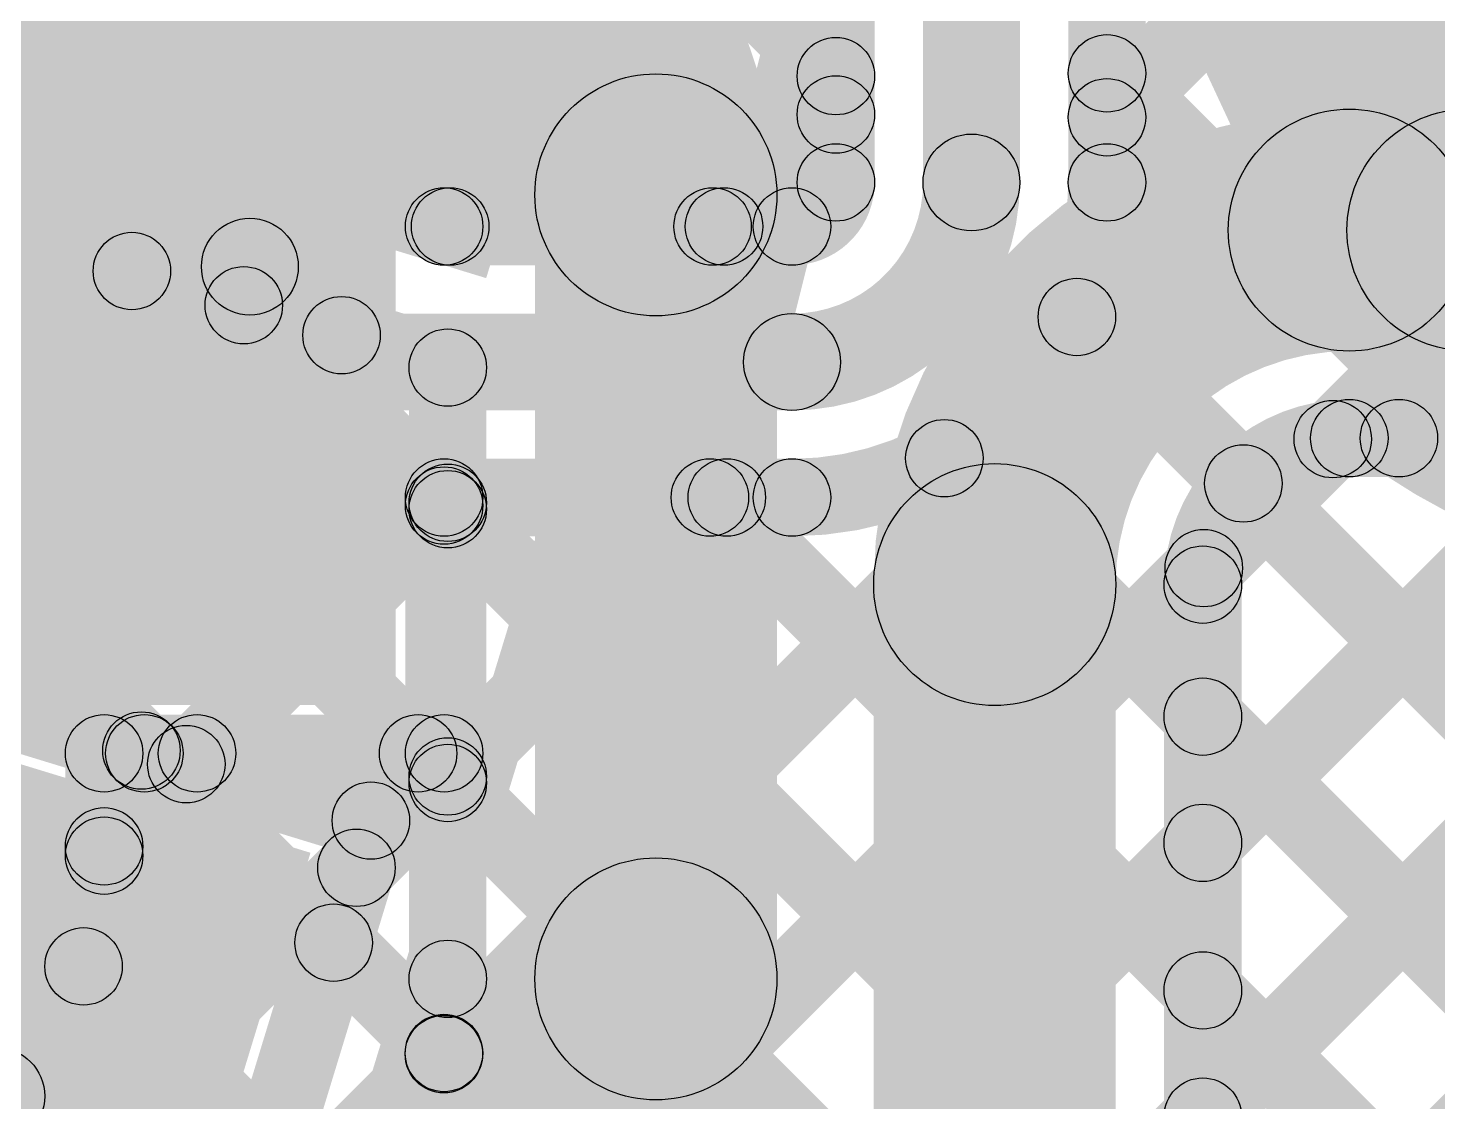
# Model space of a CAD drawing. Header units: millimetres. Extents: x -2.17 to 2.17, y -2.17 to 2.17.
# Drawn here: x 1.0632 to 1.2088, y -0.363 to -0.2521 of the extents above; entities that cross this region are included whole.
import ezdxf

# ---------------------------------------------------------------- set-up
doc = ezdxf.new("R2010")
doc.units = ezdxf.units.MM
doc.header["$MEASUREMENT"] = 0
for name, color, linetype in [('BottomLayer', 5, 'Continuous'), ('BottomOverlay', 54, 'Continuous'), ('BottomPaste', 16, 'Continuous'), ('BottomSolder', 6, 'Continuous'), ('Mechanical2', 216, 'Continuous'), ('TopLayer', 1, 'Continuous'), ('TopOverlay', 2, 'Continuous'), ('TopPaste', 8, 'Continuous'), ('TopSolder', 216, 'Continuous')]:
    doc.layers.add(name, color=color, linetype=linetype)

# ---------------------------------------------------------------- blocks, each defined once
blk = doc.blocks.new('YS_SBZ9032C03R16_B_30')
at = {"layer": 'BottomLayer'}
blk.add_hatch(color=5, dxfattribs=at).paths.add_polyline_path([(0.10236, 0.03543), (0.2126, 0.03543), (0.2126, -0.03543), (0.10236, -0.03543)])
at = {"layer": 'BottomPaste'}
blk.add_hatch(color=16, dxfattribs=at).paths.add_polyline_path([(0.10236, 0.03543), (0.2126, 0.03543), (0.2126, -0.03543), (0.10236, -0.03543)])
at = {"layer": 'BottomSolder'}
blk.add_hatch(color=6, dxfattribs=at).paths.add_polyline_path([(0.09836, 0.03943), (0.2166, 0.03943), (0.2166, -0.03943), (0.09836, -0.03943)])
at = {"layer": 'BottomOverlay', "const_width": 0.005}
blk.add_lwpolyline([(0.10264, 0.14772, -0.180194), (0.17427, 0.04458)], format="xyb", dxfattribs=at)
blk = doc.blocks.new('WS2812B_M____229')
at = {"layer": 'TopLayer'}
for points in [[(-0.09409, -0.01142), (-0.03504, -0.01142), (-0.03504, -0.05079), (-0.09409, -0.05079)], [(0.03504, -0.01142), (0.09409, -0.01142), (0.09409, -0.05079), (0.03504, -0.05079)]]:
    blk.add_hatch(color=1, dxfattribs=at).paths.add_polyline_path(points)
at = {"layer": 'TopOverlay'}
blk.add_hatch(color=2, dxfattribs=at).paths.add_polyline_path([(-0.07, -0.0725), (-0.07, -0.0675), (0.07, -0.0675), (0.07, -0.0725)])
at = {"layer": 'TopPaste'}
for points in [[(-0.09409, -0.01142), (-0.03504, -0.01142), (-0.03504, -0.05079), (-0.09409, -0.05079)], [(0.03504, -0.01142), (0.09409, -0.01142), (0.09409, -0.05079), (0.03504, -0.05079)]]:
    blk.add_hatch(color=8, dxfattribs=at).paths.add_polyline_path(points)
at = {"layer": 'TopSolder'}
for points in [[(-0.09809, -0.00742), (-0.03104, -0.00742), (-0.03104, -0.05479), (-0.09809, -0.05479)], [(0.03104, -0.00742), (0.09809, -0.00742), (0.09809, -0.05479), (0.03104, -0.05479)]]:
    blk.add_hatch(color=216, dxfattribs=at).paths.add_polyline_path(points)

msp = doc.modelspace()

# ---------------------------------------------------------------- hatches: boundary and pattern name
at = {"layer": 'BottomLayer'}
for points in [[(1.1656, -0.26806), (1.1556, -0.26806), (1.1556, -0.08193), (1.1656, -0.08193)], [(1.1506, -0.26806), (1.1426, -0.26806), (1.1426, -0.10668), (1.1506, -0.10668)], [(1.1786, -0.26806), (1.1706, -0.26806), (1.1706, -0.10668), (1.1786, -0.10668)], [(0.82147, -0.67669), (0.81581, -0.67103), (1.34765, -0.13919), (1.35331, -0.14485)], [(0.80487, -0.66501), (0.79921, -0.65935), (1.29228, -0.16628), (1.29793, -0.17194)], [(1.17743, -0.26416), (1.17178, -0.2585), (1.26399, -0.16628), (1.26965, -0.17194)], [(0.82147, -0.70498), (0.81581, -0.69932), (1.34765, -0.16748), (1.35331, -0.17313)], [(1.17178, -0.23133), (1.17743, -0.22567), (1.43683, -0.48507), (1.43117, -0.49073)], [(1.10958, -0.27544), (1.10392, -0.26978), (1.14378, -0.22993), (1.14943, -0.23559)], [(1.11848, -0.23461), (1.12414, -0.22895), (1.14943, -0.25424), (1.14378, -0.2599)], [(1.10334, -0.24775), (1.109, -0.24209), (1.13669, -0.26978), (1.13103, -0.27544)], [(1.11012, -0.27261), (1.10212, -0.27261), (1.10212, -0.24495), (1.11012, -0.24495)], [(0.82147, -0.73326), (0.81581, -0.7276), (1.29001, -0.2534), (1.29567, -0.25906)], [(1.17178, -0.25961), (1.17743, -0.25396), (1.43683, -0.51335), (1.43117, -0.51901)], [(1.13787, -0.27544), (1.13221, -0.26978), (1.14378, -0.25821), (1.14943, -0.26387)], [(1.10612, -0.27661), (1.10612, -0.26861), (1.14206, -0.26861), (1.14206, -0.27661)], [(1.16866, -0.28478), (1.17432, -0.27913), (1.43683, -0.54164), (1.43117, -0.54729)], [(0.74357, -0.83944), (0.73791, -0.83378), (1.29001, -0.28168), (1.29567, -0.28734)], [(1.04952, -0.29161), (1.04952, -0.28161), (1.14206, -0.28161), (1.14206, -0.29161)], [(1.15497, -0.29938), (1.16063, -0.29372), (1.43683, -0.56992), (1.43117, -0.57558)], [(1.10612, -0.30461), (1.10612, -0.29661), (1.14206, -0.29661), (1.14206, -0.30461)], [(0.77658, -0.66501), (0.77093, -0.65935), (1.13249, -0.29778), (1.13815, -0.30344)], [(1.13075, -0.30344), (1.1364, -0.29778), (1.43683, -0.59821), (1.43117, -0.60386)], [(1.10329, -0.30426), (1.10895, -0.29861), (1.43683, -0.62649), (1.43117, -0.63215)], [(1.11012, -0.32704), (1.10212, -0.32704), (1.10212, -0.30061), (1.11012, -0.30061)], [(1.071, -0.33104), (1.071, -0.32304), (1.10612, -0.32304), (1.10612, -0.33104)], [(1.07383, -0.33948), (1.06817, -0.33382), (1.07778, -0.32422), (1.08343, -0.32987)], [(1.07233, -0.32987), (1.07799, -0.32422), (1.43683, -0.68306), (1.43117, -0.68872)], [(1.10061, -0.32987), (1.10627, -0.32422), (1.43683, -0.65477), (1.43117, -0.66043)], [(1.075, -0.33761), (1.067, -0.33761), (1.067, -0.32704), (1.075, -0.32704)], [(1.06606, -0.35188), (1.07171, -0.34623), (1.43683, -0.71134), (1.43117, -0.717)]]:
    msp.add_hatch(color=5, dxfattribs=at).paths.add_polyline_path(points)
h = msp.add_hatch(color=5, dxfattribs=at)
edge = h.paths.add_edge_path()
edge.add_arc((1.1466, -0.25707), 0.004, 0, 360)
h = msp.add_hatch(color=5, dxfattribs=at)
edge = h.paths.add_edge_path()
edge.add_arc((1.1746, -0.25679), 0.004, 0, 360)
h = msp.add_hatch(color=5, dxfattribs=at)
edge = h.paths.add_edge_path()
edge.add_arc((1.1466, -0.26104), 0.004, 0, 360)
h = msp.add_hatch(color=5, dxfattribs=at)
edge = h.paths.add_edge_path()
edge.add_arc((1.1746, -0.26133), 0.004, 0, 360)
h = msp.add_hatch(color=5, dxfattribs=at)
edge = h.paths.add_edge_path()
edge.add_arc((1.1606, -0.26806), 0.005, 0, 360)
h = msp.add_hatch(color=5, dxfattribs=at)
edge = h.paths.add_edge_path()
edge.add_arc((1.1606, -0.26806), 0.005, 0, 360)
h = msp.add_hatch(color=5, dxfattribs=at)
edge = h.paths.add_edge_path()
edge.add_arc((1.1466, -0.26806), 0.004, 0, 360)
h = msp.add_hatch(color=5, dxfattribs=at)
edge = h.paths.add_edge_path()
edge.add_arc((1.1466, -0.26806), 0.004, 0, 360)
h = msp.add_hatch(color=5, dxfattribs=at)
edge = h.paths.add_edge_path()
edge.add_arc((1.1746, -0.26806), 0.004, 0, 360)
h = msp.add_hatch(color=5, dxfattribs=at)
edge = h.paths.add_edge_path()
edge.add_arc((1.1746, -0.26806), 0.004, 0, 360)
h = msp.add_hatch(color=5, dxfattribs=at)
edge = h.paths.add_edge_path()
edge.add_arc((1.10612, -0.27261), 0.004, 0, 360)
h = msp.add_hatch(color=5, dxfattribs=at)
edge = h.paths.add_edge_path()
edge.add_arc((1.10612, -0.27261), 0.004, 0, 360)
h = msp.add_hatch(color=5, dxfattribs=at)
edge = h.paths.add_edge_path()
edge.add_arc((1.10675, -0.27261), 0.004, 0, 360)
h = msp.add_hatch(color=5, dxfattribs=at)
edge = h.paths.add_edge_path()
edge.add_arc((1.13386, -0.27261), 0.004, 0, 360)
h = msp.add_hatch(color=5, dxfattribs=at)
edge = h.paths.add_edge_path()
edge.add_arc((1.13504, -0.27261), 0.004, 0, 360)
h = msp.add_hatch(color=5, dxfattribs=at)
edge = h.paths.add_edge_path()
edge.add_arc((1.14206, -0.27261), 0.004, 0, 360)
h = msp.add_hatch(color=5, dxfattribs=at)
edge = h.paths.add_edge_path()
edge.add_arc((1.14206, -0.27261), 0.004, 0, 360)
h = msp.add_hatch(color=5, dxfattribs=at)
edge = h.paths.add_edge_path()
edge.add_arc((1.17149, -0.28196), 0.004, 0, 360)
h = msp.add_hatch(color=5, dxfattribs=at)
edge = h.paths.add_edge_path()
edge.add_arc((1.14206, -0.28661), 0.005, 0, 360)
h = msp.add_hatch(color=5, dxfattribs=at)
edge = h.paths.add_edge_path()
edge.add_arc((1.14206, -0.28661), 0.005, 0, 360)
h = msp.add_hatch(color=5, dxfattribs=at)
edge = h.paths.add_edge_path()
edge.add_arc((1.1578, -0.29655), 0.004, 0, 360)
h = msp.add_hatch(color=5, dxfattribs=at)
edge = h.paths.add_edge_path()
edge.add_arc((1.10612, -0.30061), 0.004, 0, 360)
h = msp.add_hatch(color=5, dxfattribs=at)
edge = h.paths.add_edge_path()
edge.add_arc((1.10612, -0.30061), 0.004, 0, 360)
h = msp.add_hatch(color=5, dxfattribs=at)
edge = h.paths.add_edge_path()
edge.add_arc((1.13358, -0.30061), 0.004, 0, 360)
h = msp.add_hatch(color=5, dxfattribs=at)
edge = h.paths.add_edge_path()
edge.add_arc((1.13532, -0.30061), 0.004, 0, 360)
h = msp.add_hatch(color=5, dxfattribs=at)
edge = h.paths.add_edge_path()
edge.add_arc((1.14206, -0.30061), 0.004, 0, 360)
h = msp.add_hatch(color=5, dxfattribs=at)
edge = h.paths.add_edge_path()
edge.add_arc((1.14206, -0.30061), 0.004, 0, 360)
h = msp.add_hatch(color=5, dxfattribs=at)
edge = h.paths.add_edge_path()
edge.add_arc((1.10612, -0.30144), 0.004, 0, 360)
h = msp.add_hatch(color=5, dxfattribs=at)
edge = h.paths.add_edge_path()
edge.add_arc((1.071, -0.32704), 0.004, 0, 360)
h = msp.add_hatch(color=5, dxfattribs=at)
edge = h.paths.add_edge_path()
edge.add_arc((1.071, -0.32704), 0.004, 0, 360)
h = msp.add_hatch(color=5, dxfattribs=at)
edge = h.paths.add_edge_path()
edge.add_arc((1.07516, -0.32704), 0.004, 0, 360)
h = msp.add_hatch(color=5, dxfattribs=at)
edge = h.paths.add_edge_path()
edge.add_arc((1.0806, -0.32704), 0.004, 0, 360)
h = msp.add_hatch(color=5, dxfattribs=at)
edge = h.paths.add_edge_path()
edge.add_arc((1.10344, -0.32704), 0.004, 0, 360)
h = msp.add_hatch(color=5, dxfattribs=at)
edge = h.paths.add_edge_path()
edge.add_arc((1.10612, -0.32704), 0.004, 0, 360)
h = msp.add_hatch(color=5, dxfattribs=at)
edge = h.paths.add_edge_path()
edge.add_arc((1.10612, -0.32704), 0.004, 0, 360)
h = msp.add_hatch(color=5, dxfattribs=at)
edge = h.paths.add_edge_path()
edge.add_arc((1.071, -0.33665), 0.004, 0, 360)
h = msp.add_hatch(color=5, dxfattribs=at)
edge = h.paths.add_edge_path()
edge.add_arc((1.071, -0.33761), 0.004, 0, 360)
h = msp.add_hatch(color=5, dxfattribs=at)
edge = h.paths.add_edge_path()
edge.add_arc((1.071, -0.33761), 0.004, 0, 360)
h = msp.add_hatch(color=5, dxfattribs=at)
edge = h.paths.add_edge_path()
edge.add_arc((1.06888, -0.34905), 0.004, 0, 360)
at = {"layer": 'TopLayer'}
for points in [[(1.09085, -0.27822), (1.08128, -0.2753), (1.09284, -0.2375), (1.1024, -0.24042)], [(0.98904, -0.24658), (0.9947, -0.24093), (1.07769, -0.32392), (1.07203, -0.32957)], [(1.03433, -0.26359), (1.03999, -0.25793), (1.10933, -0.32727), (1.10367, -0.33293)], [(1.19963, -0.28548), (1.19963, -0.26048), (1.21189, -0.26048), (1.21189, -0.28548)], [(1.05151, -0.27456), (1.05385, -0.26691), (1.10767, -0.28336), (1.10533, -0.29101)], [(1.1405, -0.35034), (1.1155, -0.35034), (1.1155, -0.26934), (1.1405, -0.26934)], [(1.03899, -0.31774), (1.03334, -0.31209), (1.07104, -0.27438), (1.0767, -0.28004)], [(1.0826, -0.28358), (1.08826, -0.27792), (1.10933, -0.29899), (1.10367, -0.30465)], [(1.06065, -0.32437), (1.055, -0.31871), (1.0927, -0.28101), (1.09836, -0.28666)], [(1.1105, -0.35034), (1.1025, -0.35034), (1.1025, -0.28719), (1.1105, -0.28719)], [(1.19963, -0.29848), (1.19963, -0.29048), (1.20476, -0.29048), (1.20476, -0.29848)], [(1.18742, -0.31073), (1.18177, -0.30508), (1.1951, -0.29175), (1.20075, -0.2974)], [(1.18586, -0.30199), (1.19152, -0.29633), (1.21781, -0.32261), (1.21215, -0.32827)], [(1.08232, -0.33099), (1.07666, -0.32533), (1.10367, -0.29832), (1.10933, -0.30398)], [(1.18733, -0.33911), (1.18167, -0.33346), (1.21588, -0.29925), (1.22153, -0.30491)], [(1.1755, -0.40594), (1.1505, -0.40594), (1.1505, -0.30961), (1.1755, -0.30961)], [(1.1885, -0.40594), (1.1805, -0.40594), (1.1805, -0.30961), (1.1885, -0.30961)], [(1.04253, -0.32104), (1.04487, -0.31339), (1.09973, -0.33017), (1.09739, -0.33782)], [(1.18167, -0.32608), (1.18733, -0.32042), (1.25891, -0.392), (1.25325, -0.39766)], [(1.0999, -0.34169), (1.09425, -0.33603), (1.10367, -0.3266), (1.10933, -0.33226)], [(1.18733, -0.3674), (1.18167, -0.36174), (1.21206, -0.33136), (1.21771, -0.33701)], [(1.07986, -0.40885), (1.07221, -0.40651), (1.09474, -0.33282), (1.10239, -0.33516)], [(1.09188, -0.34942), (1.09754, -0.34377), (1.10894, -0.35517), (1.10328, -0.36083)], [(1.18167, -0.35436), (1.18733, -0.34871), (1.24659, -0.40797), (1.24093, -0.41363)], [(1.18733, -0.39568), (1.18167, -0.39003), (1.22057, -0.35113), (1.22623, -0.35678)], [(1.08745, -0.38243), (1.08179, -0.37677), (1.10327, -0.35529), (1.10893, -0.36094)]]:
    msp.add_hatch(color=1, dxfattribs=at).paths.add_polyline_path(points)
h = msp.add_hatch(color=1, dxfattribs=at)
edge = h.paths.add_edge_path()
edge.add_arc((1.128, -0.26934), 0.0125, 0, 360)
h = msp.add_hatch(color=1, dxfattribs=at)
edge = h.paths.add_edge_path()
edge.add_arc((1.128, -0.26934), 0.0125, 0, 360)
h = msp.add_hatch(color=1, dxfattribs=at)
edge = h.paths.add_edge_path()
edge.add_arc((1.19963, -0.27298), 0.0125, 0, 360)
h = msp.add_hatch(color=1, dxfattribs=at)
edge = h.paths.add_edge_path()
edge.add_arc((1.19963, -0.27298), 0.0125, 0, 360)
h = msp.add_hatch(color=1, dxfattribs=at)
edge = h.paths.add_edge_path()
edge.add_arc((1.21189, -0.27298), 0.0125, 0, 360)
h = msp.add_hatch(color=1, dxfattribs=at)
edge = h.paths.add_edge_path()
edge.add_arc((1.21189, -0.27298), 0.0125, 0, 360)
h = msp.add_hatch(color=1, dxfattribs=at)
edge = h.paths.add_edge_path()
edge.add_arc((1.21189, -0.27298), 0.0125, 0, 360)
h = msp.add_hatch(color=1, dxfattribs=at)
edge = h.paths.add_edge_path()
edge.add_arc((1.08606, -0.27676), 0.005, 0, 360)
h = msp.add_hatch(color=1, dxfattribs=at)
edge = h.paths.add_edge_path()
edge.add_arc((1.07387, -0.27721), 0.004, 0, 360)
h = msp.add_hatch(color=1, dxfattribs=at)
edge = h.paths.add_edge_path()
edge.add_arc((1.08543, -0.28075), 0.004, 0, 360)
h = msp.add_hatch(color=1, dxfattribs=at)
edge = h.paths.add_edge_path()
edge.add_arc((1.09553, -0.28384), 0.004, 0, 360)
h = msp.add_hatch(color=1, dxfattribs=at)
edge = h.paths.add_edge_path()
edge.add_arc((1.1065, -0.28719), 0.004, 0, 360)
h = msp.add_hatch(color=1, dxfattribs=at)
edge = h.paths.add_edge_path()
edge.add_arc((1.1065, -0.28719), 0.004, 0, 360)
h = msp.add_hatch(color=1, dxfattribs=at)
edge = h.paths.add_edge_path()
edge.add_arc((1.19792, -0.29458), 0.004, 0, 360)
h = msp.add_hatch(color=1, dxfattribs=at)
edge = h.paths.add_edge_path()
edge.add_arc((1.19963, -0.29448), 0.004, 0, 360)
h = msp.add_hatch(color=1, dxfattribs=at)
edge = h.paths.add_edge_path()
edge.add_arc((1.19963, -0.29448), 0.004, 0, 360)
h = msp.add_hatch(color=1, dxfattribs=at)
edge = h.paths.add_edge_path()
edge.add_arc((1.20476, -0.29448), 0.004, 0, 360)
h = msp.add_hatch(color=1, dxfattribs=at)
edge = h.paths.add_edge_path()
edge.add_arc((1.20476, -0.29448), 0.004, 0, 360)
h = msp.add_hatch(color=1, dxfattribs=at)
edge = h.paths.add_edge_path()
edge.add_arc((1.18869, -0.29916), 0.004, 0, 360)
h = msp.add_hatch(color=1, dxfattribs=at)
edge = h.paths.add_edge_path()
edge.add_arc((1.1065, -0.30115), 0.004, 0, 360)
h = msp.add_hatch(color=1, dxfattribs=at)
edge = h.paths.add_edge_path()
edge.add_arc((1.1065, -0.30182), 0.004, 0, 360)
h = msp.add_hatch(color=1, dxfattribs=at)
edge = h.paths.add_edge_path()
edge.add_arc((1.163, -0.30961), 0.0125, 0, 360)
h = msp.add_hatch(color=1, dxfattribs=at)
edge = h.paths.add_edge_path()
edge.add_arc((1.163, -0.30961), 0.0125, 0, 360)
h = msp.add_hatch(color=1, dxfattribs=at)
edge = h.paths.add_edge_path()
edge.add_arc((1.1846, -0.3079), 0.004, 0, 360)
h = msp.add_hatch(color=1, dxfattribs=at)
edge = h.paths.add_edge_path()
edge.add_arc((1.1845, -0.30961), 0.004, 0, 360)
h = msp.add_hatch(color=1, dxfattribs=at)
edge = h.paths.add_edge_path()
edge.add_arc((1.1845, -0.30961), 0.004, 0, 360)
h = msp.add_hatch(color=1, dxfattribs=at)
edge = h.paths.add_edge_path()
edge.add_arc((1.1845, -0.32325), 0.004, 0, 360)
h = msp.add_hatch(color=1, dxfattribs=at)
edge = h.paths.add_edge_path()
edge.add_arc((1.07486, -0.32675), 0.004, 0, 360)
h = msp.add_hatch(color=1, dxfattribs=at)
edge = h.paths.add_edge_path()
edge.add_arc((1.07949, -0.32816), 0.004, 0, 360)
h = msp.add_hatch(color=1, dxfattribs=at)
edge = h.paths.add_edge_path()
edge.add_arc((1.1065, -0.32943), 0.004, 0, 360)
h = msp.add_hatch(color=1, dxfattribs=at)
edge = h.paths.add_edge_path()
edge.add_arc((1.1065, -0.3301), 0.004, 0, 360)
h = msp.add_hatch(color=1, dxfattribs=at)
edge = h.paths.add_edge_path()
edge.add_arc((1.09856, -0.33399), 0.004, 0, 360)
h = msp.add_hatch(color=1, dxfattribs=at)
edge = h.paths.add_edge_path()
edge.add_arc((1.09856, -0.33399), 0.004, 0, 360)
h = msp.add_hatch(color=1, dxfattribs=at)
edge = h.paths.add_edge_path()
edge.add_arc((1.1845, -0.33629), 0.004, 0, 360)
h = msp.add_hatch(color=1, dxfattribs=at)
edge = h.paths.add_edge_path()
edge.add_arc((1.09707, -0.33886), 0.004, 0, 360)
h = msp.add_hatch(color=1, dxfattribs=at)
edge = h.paths.add_edge_path()
edge.add_arc((1.128, -0.35034), 0.0125, 0, 360)
h = msp.add_hatch(color=1, dxfattribs=at)
edge = h.paths.add_edge_path()
edge.add_arc((1.128, -0.35034), 0.0125, 0, 360)
h = msp.add_hatch(color=1, dxfattribs=at)
edge = h.paths.add_edge_path()
edge.add_arc((1.09471, -0.3466), 0.004, 0, 360)
h = msp.add_hatch(color=1, dxfattribs=at)
edge = h.paths.add_edge_path()
edge.add_arc((1.1065, -0.35034), 0.004, 0, 360)
h = msp.add_hatch(color=1, dxfattribs=at)
edge = h.paths.add_edge_path()
edge.add_arc((1.1065, -0.35034), 0.004, 0, 360)
h = msp.add_hatch(color=1, dxfattribs=at)
edge = h.paths.add_edge_path()
edge.add_arc((1.1845, -0.35153), 0.004, 0, 360)
h = msp.add_hatch(color=1, dxfattribs=at)
edge = h.paths.add_edge_path()
edge.add_arc((1.1061, -0.35812), 0.004, 0, 360)
h = msp.add_hatch(color=1, dxfattribs=at)
edge = h.paths.add_edge_path()
edge.add_arc((1.10611, -0.358), 0.004, 0, 360)
h = msp.add_hatch(color=1, dxfattribs=at)
edge = h.paths.add_edge_path()
edge.add_arc((1.05987, -0.36245), 0.005, 0, 360)
h = msp.add_hatch(color=1, dxfattribs=at)
edge = h.paths.add_edge_path()
edge.add_arc((1.1845, -0.36457), 0.004, 0, 360)

# ---------------------------------------------------------------- linework, layer by layer
at = {"layer": 'BottomLayer'}
for points, const_width in [([(1.1606, -0.26806, -0.414214), (1.14206, -0.28661)], 0.01), ([(1.1466, -0.26806, -0.414214), (1.14206, -0.27261)], 0.008), ([(1.1746, -0.26806, -0.414214), (1.14206, -0.30061)], 0.008), ([(1.071, -0.33761, -0.414214), (1.039, -0.36961)], 0.008)]:
    msp.add_lwpolyline(points, format="xyb", dxfattribs=dict(at, const_width=const_width))
for centre, radius in [((1.1466, -0.25707), 0.004), ((1.1746, -0.25679), 0.004), ((1.1466, -0.26104), 0.004), ((1.1746, -0.26133), 0.004), ((1.1606, -0.26806), 0.005), ((1.1606, -0.26806), 0.005), ((1.1466, -0.26806), 0.004), ((1.1466, -0.26806), 0.004), ((1.1746, -0.26806), 0.004), ((1.1746, -0.26806), 0.004), ((1.10612, -0.27261), 0.004), ((1.10612, -0.27261), 0.004), ((1.10675, -0.27261), 0.004), ((1.13386, -0.27261), 0.004), ((1.13504, -0.27261), 0.004), ((1.14206, -0.27261), 0.004), ((1.14206, -0.27261), 0.004), ((1.17149, -0.28196), 0.004), ((1.14206, -0.28661), 0.005), ((1.14206, -0.28661), 0.005), ((1.1578, -0.29655), 0.004), ((1.10612, -0.30061), 0.004), ((1.10612, -0.30061), 0.004), ((1.13358, -0.30061), 0.004), ((1.13532, -0.30061), 0.004), ((1.14206, -0.30061), 0.004), ((1.14206, -0.30061), 0.004), ((1.10612, -0.30144), 0.004), ((1.071, -0.32704), 0.004), ((1.071, -0.32704), 0.004), ((1.07516, -0.32704), 0.004), ((1.0806, -0.32704), 0.004), ((1.10344, -0.32704), 0.004), ((1.10612, -0.32704), 0.004), ((1.10612, -0.32704), 0.004), ((1.071, -0.33665), 0.004), ((1.071, -0.33761), 0.004), ((1.071, -0.33761), 0.004), ((1.06888, -0.34905), 0.004)]:
    msp.add_circle(centre, radius, dxfattribs=at)
at = {"layer": 'Mechanical2', "const_width": 0.01}
for points in [[(2.16535, 0.001, 1), (-2.16535, 0.001, 1)], [(2.08135, -0.01, 1), (-2.04935, -0.01, 1)], [(1.84055, 0.001, 1), (-1.84055, 0.001, 1)], [(1.6437, 0.001, 1), (-1.6437, 0.001, 1)], [(1.50394, 0, 1), (-1.50394, 0, 1)], [(1.30709, 0.001, 1), (-1.30709, 0.001, 1)], [(1.17323, 0.001, 1), (-1.17323, 0.001, 1)]]:
    msp.add_lwpolyline(points, format="xyb", close=True, dxfattribs=at)
at = {"layer": 'TopLayer'}
for points, const_width in [([(1.21189, -0.27298, -0.221474), (1.192, -0.23027)], 0.025), ([(1.09762, -0.23896, -0.414214), (1.128, -0.26934)], 0.025), ([(1.163, -0.30961, -0.414214), (1.19963, -0.27298)], 0.025), ([(1.24779, -0.28606, -0.176544), (1.21189, -0.27298)], 0.025), ([(1.1845, -0.30961, -0.414214), (1.19963, -0.29448)], 0.008), ([(1.21638, -0.30089, -0.042995), (1.20476, -0.29448)], 0.008), ([(1.128, -0.35034, -0.414214), (1.03055, -0.4478)], 0.025), ([(1.1065, -0.35034, -0.27752), (1.06616, -0.41743)], 0.008)]:
    msp.add_lwpolyline(points, format="xyb", dxfattribs=dict(at, const_width=const_width))
for centre, radius in [((1.128, -0.26934), 0.0125), ((1.128, -0.26934), 0.0125), ((1.19963, -0.27298), 0.0125), ((1.19963, -0.27298), 0.0125), ((1.21189, -0.27298), 0.0125), ((1.21189, -0.27298), 0.0125), ((1.21189, -0.27298), 0.0125), ((1.08606, -0.27676), 0.005), ((1.07387, -0.27721), 0.004), ((1.08543, -0.28075), 0.004), ((1.09553, -0.28384), 0.004), ((1.1065, -0.28719), 0.004), ((1.1065, -0.28719), 0.004), ((1.19792, -0.29458), 0.004), ((1.19963, -0.29448), 0.004), ((1.19963, -0.29448), 0.004), ((1.20476, -0.29448), 0.004), ((1.20476, -0.29448), 0.004), ((1.18869, -0.29916), 0.004), ((1.1065, -0.30115), 0.004), ((1.1065, -0.30182), 0.004), ((1.163, -0.30961), 0.0125), ((1.163, -0.30961), 0.0125), ((1.1846, -0.3079), 0.004), ((1.1845, -0.30961), 0.004), ((1.1845, -0.30961), 0.004), ((1.1845, -0.32325), 0.004), ((1.07486, -0.32675), 0.004), ((1.07949, -0.32816), 0.004), ((1.1065, -0.32943), 0.004), ((1.1065, -0.3301), 0.004), ((1.09856, -0.33399), 0.004), ((1.09856, -0.33399), 0.004), ((1.1845, -0.33629), 0.004), ((1.09707, -0.33886), 0.004), ((1.128, -0.35034), 0.0125), ((1.128, -0.35034), 0.0125), ((1.09471, -0.3466), 0.004), ((1.1065, -0.35034), 0.004), ((1.1065, -0.35034), 0.004), ((1.1845, -0.35153), 0.004), ((1.1061, -0.35812), 0.004), ((1.10611, -0.358), 0.004), ((1.05987, -0.36245), 0.005), ((1.1845, -0.36457), 0.004)]:
    msp.add_circle(centre, radius, dxfattribs=at)

# ---------------------------------------------------------------- block references
for name, p, rotation in [('YS_SBZ9032C03R16_B_30', (1.19948, -0.28261), 180), ('WS2812B_M____229', (1.049, -0.29161), 73)]:
    msp.add_blockref(name, p, dxfattribs=dict(rotation=rotation))

doc.saveas('drawing.dxf')
